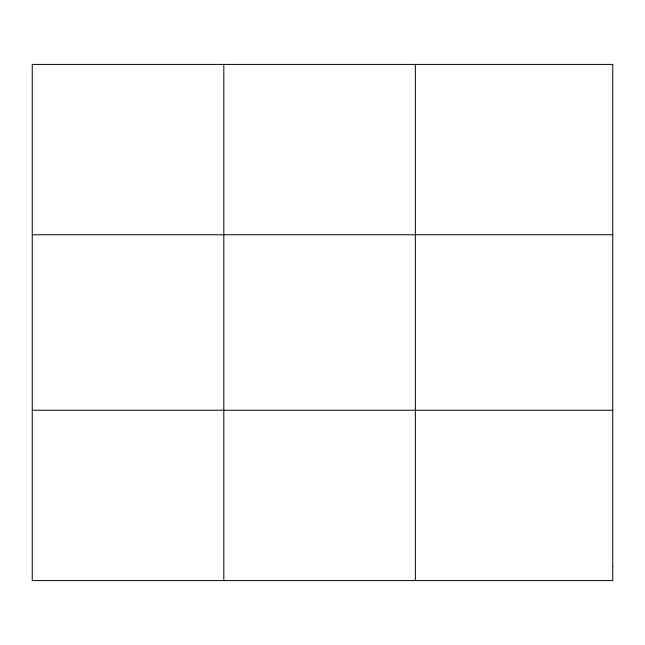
<?xml version="1.0" encoding="UTF-8"?>
<svg xmlns="http://www.w3.org/2000/svg" width="645" height="645" viewBox="0 0 645 645"><rect width="100%" height="100%" fill="white"/><g stroke="black" fill="none" stroke-linecap="round" stroke-linejoin="round"><path stroke-width="0.97" d="M223.815 580.589L223.815 64.411M415.38 580.589L415.38 64.411M32.25 234.748L612.75 234.748M32.25 410.252L612.75 410.252M612.75 566.399L612.75 580.589L32.25 580.589L32.25 64.411L612.75 64.411L612.75 566.399"/></g></svg>
